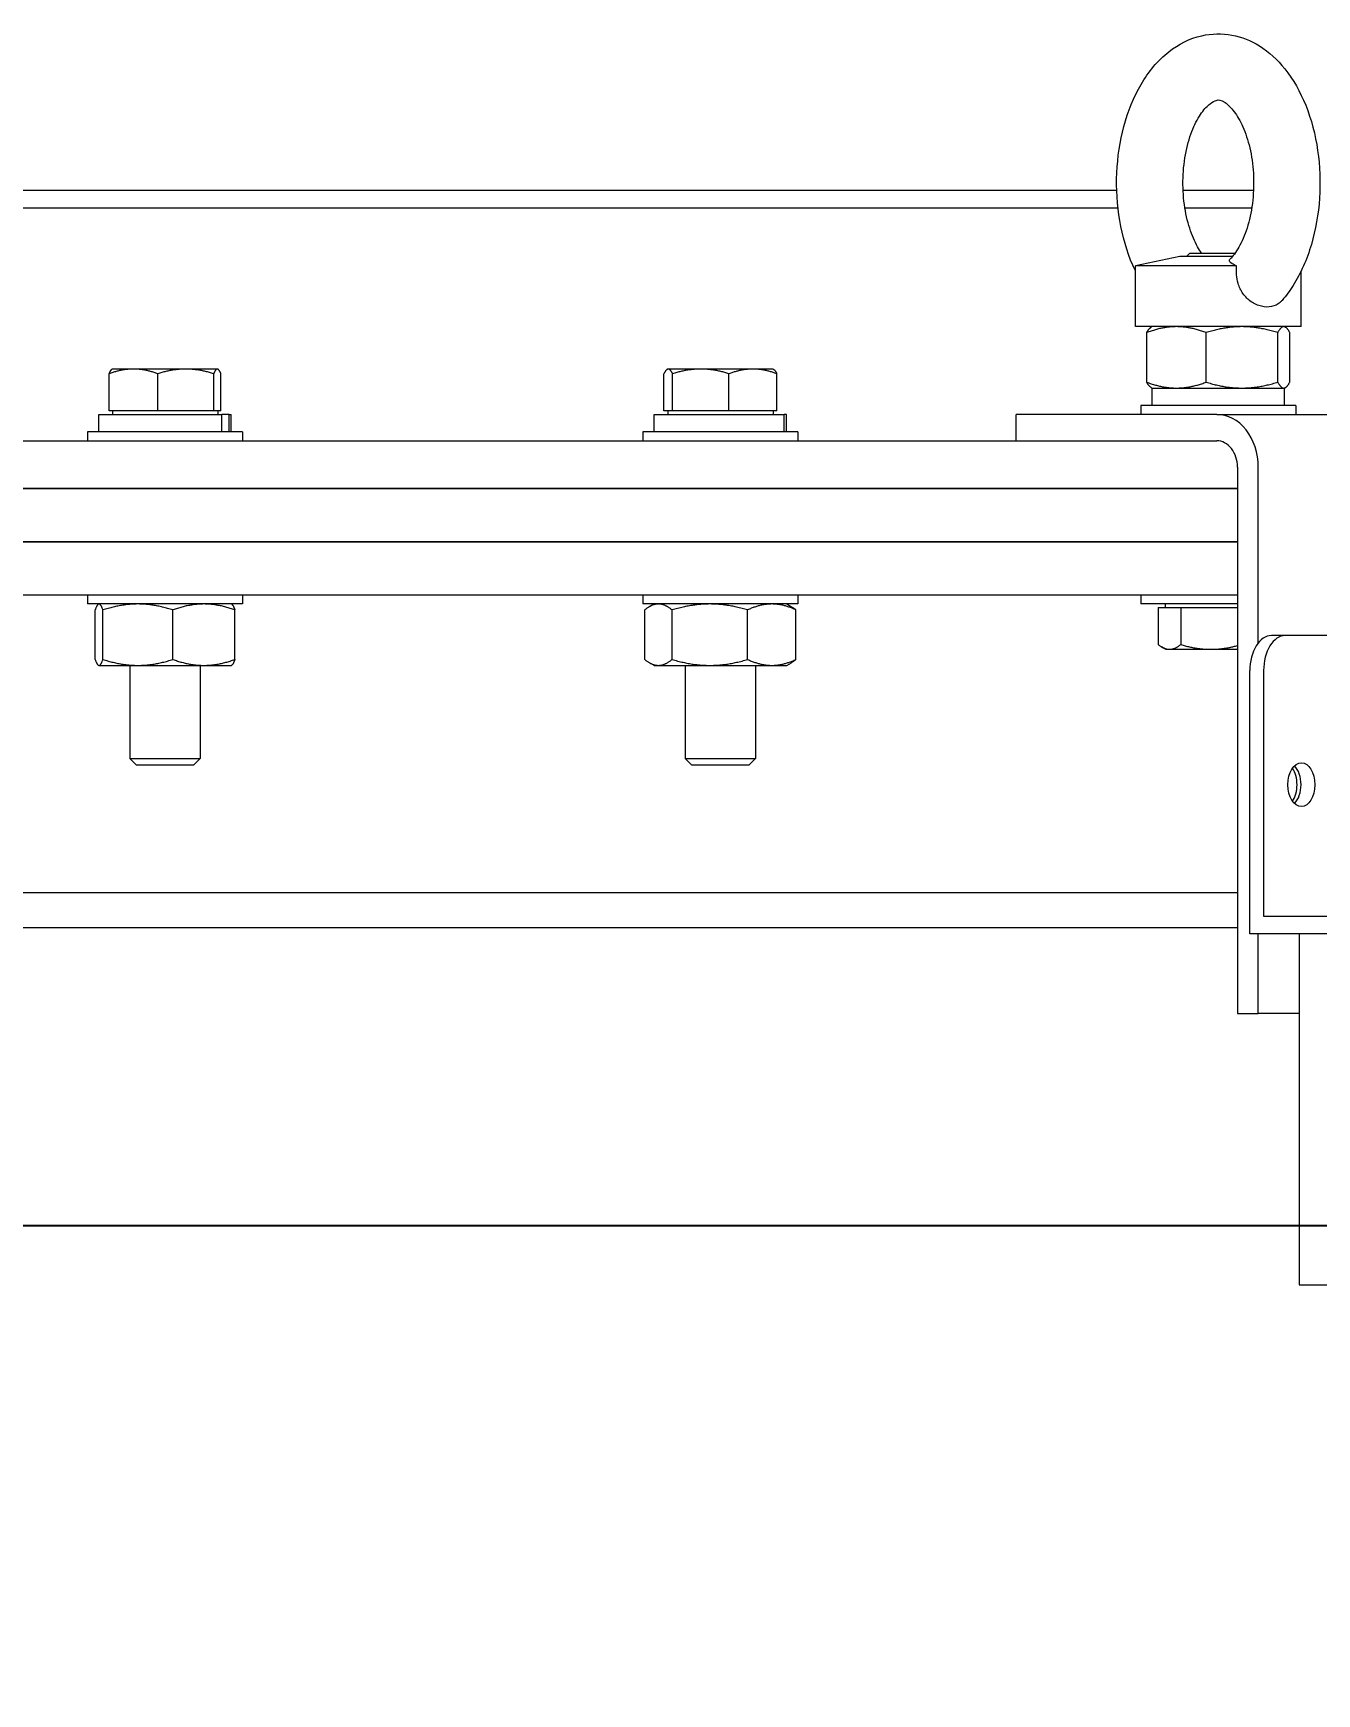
# Model space of a CAD drawing. Header units: inches. Extents: x 12 to 318, y 5 to 204.
# Drawn here: x 55.64 to 64.78, y 82.61 to 94.44 of the extents above; entities that cross this region are included whole.
import ezdxf

# ---------------------------------------------------------------- set-up
doc = ezdxf.new("R2010")
doc.units = ezdxf.units.IN
doc.header["$LTSCALE"] = 9.5
doc.header["$MEASUREMENT"] = 0
doc.layers.add('Dimension', color=7, linetype='Continuous', lineweight=25)
doc.layers.add('Visible', color=7, linetype='Continuous', lineweight=18)
doc.styles.add('Standard D-E', font='arial.ttf')
doc.dimstyles.new('in [mm] D-E NeptuneBenson', dxfattribs={"dimscale": 9.5, "dimtxt": 0.15, "dimasz": 0.098425, "dimexe": 0.125, "dimexo": 0.063, "dimgap": 0.031496, "dimtad": 0, "dimtih": 1, "dimtoh": 1, "dimdec": 4, "dimzin": 3, "dimdsep": 46, "dimlunit": 5, "dimtxsty": 'Standard D-E', "dimcen": 0.09, "dimdle": 0.393701, "dimclrd": 256, "dimclre": 256, "dimclrt": 256, "dimadec": 1, "dimazin": 1, "dimtfac": 1, "dimtofl": 0, "dimtmove": 0, "dimatfit": 3, "dimfxl": 1, "dimfrac": 1, "dimtolj": 1, "dimtzin": 4, "dimlwd": -1, "dimlwe": -1, "dimarcsym": 0})

# ---------------------------------------------------------------- blocks, each defined once
blk = doc.blocks.new('*D30')
at = {"layer": 'Defpoints', "color": 0, "transparency": 16777216}
for p in [(38, 90.816), (71.06, 90.816), (71.06, 85.946)]:
    blk.add_point(p, dxfattribs=at)
at = {"layer": 'Dimension', "transparency": 16777216}
for p, q in [((38, 90.218), (38, 84.758)), ((71.06, 90.218), (71.06, 84.758)), ((38.935, 85.946), (70.125, 85.946)), ((71.06, 85.946), (72.87, 85.946))]:
    blk.add_line(p, q, dxfattribs=at)
for points in [[(38.935, 86.102), (38.935, 85.79), (38, 85.946)], [(70.125, 86.102), (70.125, 85.79), (71.06, 85.946)]]:
    blk.add_solid(points, dxfattribs=at)
at = {"layer": 'Dimension', "transparency": 16777216, "char_height": 1.425, "attachment_point": 5, "style": 'Standard D-E'}
for s, insert in [('\\A1; 33{\\H1x;\\S1#16;} in', (78.016, 87.701)), ('\\A1;[839.7 mm]', (78.016, 84.733))]:
    blk.add_mtext(s, dxfattribs=dict(at, insert=insert))

msp = doc.modelspace()

# ---------------------------------------------------------------- linework, layer by layer
at = {"layer": 'Visible'}
for p, q in [((40.529811, 93.321313), (63.356301, 93.321313)), ((63.829073, 93.321313), (64.330438, 93.321313)), ((40.244811, 93.196313), (63.365088, 93.196313)), ((63.841583, 93.196313), (64.317928, 93.196313)), ((63.805928, 92.849698), (63.489204, 92.782376)), ((64.210033, 92.782376), (63.489204, 92.782376)), ((63.489204, 92.349305), (63.489204, 92.782376)), ((64.180563, 92.849698), (63.805928, 92.849698)), ((63.87694, 92.873321), (63.853322, 92.849698)), ((63.87694, 92.873321), (64.198723, 92.873321)), ((64.670307, 92.349305), (64.670307, 92.746882)), ((64.670307, 92.349305), (63.489204, 92.349305)), ((63.56997, 91.954002), (63.56997, 92.307109)), ((63.607314, 92.349305), (63.601233, 92.345794)), ((63.993059, 91.954002), (63.993059, 92.307109)), ((64.502844, 91.954002), (64.502844, 92.307109)), ((64.552196, 92.349305), (64.558278, 92.345794)), ((64.58954, 91.954002), (64.58954, 92.307109)), ((56.179287, 91.749309), (56.179287, 92.013816)), ((56.20244, 92.047309), (56.199742, 92.045752)), ((56.352531, 92.047309), (56.20244, 92.047309)), ((56.724852, 92.047309), (56.352531, 92.047309)), ((56.525776, 91.749309), (56.525776, 92.013816)), ((56.949761, 92.047309), (56.724852, 92.047309)), ((56.923929, 91.749309), (56.923929, 92.013816)), ((56.95244, 92.047309), (56.949761, 92.047309)), ((56.95244, 92.047309), (56.955138, 92.045752)), ((56.975594, 91.749309), (56.975594, 92.013816)), ((60.131258, 91.749309), (60.131258, 92.013816)), ((60.158157, 92.047309), (60.154333, 92.045102)), ((60.161942, 92.047309), (60.158157, 92.047309)), ((60.393575, 92.047309), (60.161942, 92.047309)), ((60.192625, 91.749309), (60.192625, 92.013816)), ((60.76479, 92.047309), (60.393575, 92.047309)), ((60.594524, 91.749309), (60.594524, 92.013816)), ((60.908157, 92.047309), (60.76479, 92.047309)), ((60.908157, 92.047309), (60.91198, 92.045102)), ((60.935055, 91.749309), (60.935055, 92.013816)), ((63.607314, 91.911805), (63.601233, 91.915317)), ((63.607314, 91.911805), (63.781515, 91.911805)), ((63.608404, 91.786805), (63.608404, 91.911805)), ((63.781515, 91.911805), (64.247951, 91.911805)), ((64.247951, 91.911805), (64.546192, 91.911805)), ((64.546192, 91.911805), (64.552196, 91.911805)), ((64.551107, 91.786805), (64.551107, 91.911805)), ((64.552196, 91.911805), (64.558278, 91.915317)), ((56.106089, 91.724305), (56.982623, 91.724305)), ((56.106089, 91.599305), (56.106089, 91.724305)), ((56.352531, 91.749309), (56.179287, 91.749309)), ((56.20244, 91.749309), (56.20244, 91.724305)), ((56.525776, 91.749309), (56.352531, 91.749309)), ((56.724852, 91.749309), (56.525776, 91.749309)), ((56.923929, 91.749309), (56.724852, 91.749309)), ((56.949761, 91.749309), (56.923929, 91.749309)), ((56.975594, 91.749309), (56.949761, 91.749309)), ((56.95244, 91.749309), (56.95244, 91.724305)), ((57.034419, 91.724305), (56.982623, 91.724305)), ((56.982623, 91.599305), (56.982623, 91.724305)), ((57.034419, 91.599305), (57.034419, 91.724305)), ((57.034419, 91.724305), (57.048791, 91.724305)), ((57.048791, 91.599305), (57.048791, 91.724305)), ((60.061806, 91.724305), (60.986864, 91.724305)), ((60.061806, 91.599305), (60.061806, 91.724305)), ((60.161942, 91.749309), (60.131258, 91.749309)), ((60.158157, 91.749309), (60.158157, 91.724305)), ((60.192625, 91.749309), (60.161942, 91.749309)), ((60.393575, 91.749309), (60.192625, 91.749309)), ((60.594524, 91.749309), (60.393575, 91.749309)), ((60.76479, 91.749309), (60.594524, 91.749309)), ((60.935055, 91.749309), (60.76479, 91.749309)), ((60.908157, 91.749309), (60.908157, 91.724305)), ((61.00446, 91.724305), (60.986864, 91.724305)), ((60.986864, 91.599305), (60.986864, 91.724305)), ((61.00446, 91.599305), (61.00446, 91.724305)), ((64.068436, 91.723813), (62.639311, 91.723813)), ((62.639311, 91.536313), (62.639311, 91.723813)), ((64.630937, 91.786805), (63.528574, 91.786805)), ((63.528574, 91.786805), (63.528574, 91.723813)), ((64.068436, 91.723813), (65.914346, 91.723813)), ((64.630937, 91.786805), (64.630937, 91.723813)), ((57.128621, 91.599305), (56.026259, 91.599305)), ((56.026259, 91.599305), (56.026259, 91.536313)), ((57.128621, 91.599305), (57.128621, 91.536313)), ((61.084338, 91.599305), (59.981976, 91.599305)), ((59.981976, 91.599305), (59.981976, 91.536313)), ((61.084338, 91.599305), (61.084338, 91.536313)), ((38.124811, 91.536313), (63.387446, 91.536313)), ((63.387446, 91.536313), (64.068436, 91.536313)), ((64.216241, 91.348813), (64.216241, 87.455871)), ((64.364045, 90.096471), (64.364045, 91.348813)), ((37.999811, 91.196313), (64.216241, 91.196313)), ((64.216241, 91.196313), (37.999811, 91.196313)), ((64.216241, 90.816313), (37.999811, 90.816313)), ((37.999811, 90.816313), (64.216241, 90.816313)), ((64.216241, 90.436313), (38.124811, 90.436313)), ((56.026259, 90.436313), (56.026259, 90.373321)), ((57.128621, 90.436313), (57.128621, 90.373321)), ((59.981976, 90.436313), (59.981976, 90.373321)), ((61.084338, 90.436313), (61.084338, 90.373321)), ((63.528574, 90.436313), (63.528574, 90.373321)), ((57.128621, 90.373321), (56.026259, 90.373321)), ((56.079636, 89.978018), (56.079636, 90.331124)), ((56.104999, 90.373321), (56.102521, 90.37189)), ((56.135292, 89.978018), (56.135292, 90.331124)), ((56.633096, 89.978018), (56.633096, 90.331124)), ((57.049881, 90.373321), (57.052359, 90.37189)), ((57.075244, 89.978018), (57.075244, 90.331124)), ((61.084338, 90.373321), (59.981976, 90.373321)), ((59.994562, 89.978018), (59.994562, 90.331124)), ((60.060716, 90.373321), (60.027591, 90.354197)), ((60.188778, 89.978018), (60.188778, 90.331124)), ((60.727373, 89.978018), (60.727373, 90.331124)), ((61.005598, 90.373321), (61.038722, 90.354197)), ((61.071752, 89.978018), (61.071752, 90.331124)), ((64.216241, 90.373321), (63.528574, 90.373321)), ((63.651113, 90.348317), (63.651113, 90.083811)), ((63.651113, 90.348317), (63.731701, 90.348317)), ((63.704755, 90.348317), (63.704755, 90.373321)), ((63.731701, 90.348317), (63.812289, 90.348317)), ((63.812289, 90.348317), (63.812289, 90.083811)), ((63.812289, 90.348317), (64.02661, 90.348317)), ((64.02661, 90.348317), (64.216241, 90.348317)), ((63.704755, 90.050317), (63.675724, 90.067079)), ((63.704755, 90.050317), (63.731701, 90.050317)), ((63.731701, 90.050317), (64.02661, 90.050317)), ((64.02661, 90.050317), (64.216241, 90.050317)), ((64.556415, 90.148371), (64.457879, 90.148371)), ((66.094673, 90.148371), (64.556415, 90.148371)), ((56.104999, 89.935821), (56.102521, 89.937252)), ((56.104999, 89.935821), (56.107464, 89.935821)), ((56.107464, 89.935821), (56.384194, 89.935821)), ((56.32744, 89.935821), (56.32744, 89.271499)), ((56.384194, 89.935821), (56.85417, 89.935821)), ((56.82744, 89.935821), (56.82744, 89.271499)), ((56.85417, 89.935821), (57.049881, 89.935821)), ((57.049881, 89.935821), (57.052359, 89.937252)), ((60.060716, 89.935821), (60.027591, 89.954945)), ((60.060716, 89.935821), (60.09167, 89.935821)), ((60.09167, 89.935821), (60.458075, 89.935821)), ((60.283157, 89.935821), (60.283157, 89.271499)), ((60.458075, 89.935821), (60.899562, 89.935821)), ((60.783157, 89.935821), (60.783157, 89.271499)), ((60.899562, 89.935821), (61.005598, 89.935821)), ((61.005598, 89.935821), (61.038722, 89.954945)), ((64.304053, 88.023371), (64.304053, 89.898371)), ((64.402589, 89.898371), (64.402589, 88.148371)), ((56.32744, 89.271499), (56.82744, 89.271499)), ((56.374625, 89.224305), (56.32744, 89.271499)), ((56.780255, 89.224305), (56.374625, 89.224305)), ((56.780255, 89.224305), (56.82744, 89.271499)), ((60.283157, 89.271499), (60.783157, 89.271499)), ((60.330342, 89.224305), (60.283157, 89.271499)), ((60.735972, 89.224305), (60.330342, 89.224305)), ((60.735972, 89.224305), (60.783157, 89.271499)), ((64.216241, 88.316313), (39.744811, 88.316313)), ((64.402589, 88.148371), (65.19088, 88.148371)), ((64.216241, 88.066313), (40.029811, 88.066313)), ((65.19088, 88.023371), (64.304053, 88.023371)), ((64.364045, 87.455871), (64.364045, 88.023371)), ((64.654951, 88.023371), (64.654951, 85.523371)), ((64.216241, 87.455871), (64.364045, 87.455871)), ((64.654951, 87.455871), (64.364045, 87.455871)), ((64.654951, 85.523371), (66.428605, 85.523371))]:
    msp.add_line(p, q, dxfattribs=at)
for centre, major_axis, ratio, start_param, end_param in [((64.068436, 91.348813), (0, 0.375), 0.788290582, 4.71238898, 6.283185307), ((64.068436, 91.348813), (0, 0.1875), 0.788290582, 4.71238898, 6.283185307), ((64.457879, 89.898371), (0, 0.25), 0.615303143, 0, 1.570796327), ((64.556415, 89.898371), (0, 0.25), 0.615303143, 0, 1.570796327), ((64.573248, 89.085871), (0, 0.15625), 0.615303143, 3.679635946, 5.745142015), ((64.545428, 89.085871), (0, 0.155), 0.615303143, 3.857536516, 5.567241445)]:
    msp.add_ellipse(centre, major_axis=major_axis, ratio=ratio, start_param=start_param, end_param=end_param, dxfattribs=at)
msp.add_ellipse((64.671784, 89.085871), major_axis=(0, -0.15625), ratio=0.615303143, dxfattribs=at)
for points, knots in [([(63.489204, 92.746882), (63.48287, 92.760005), (63.476766, 92.773301), (63.427715, 92.885643), (63.396746, 92.993338), (63.358989, 93.215978), (63.352062, 93.330829), (63.362031, 93.557871), (63.378798, 93.670022), (63.436073, 93.883503), (63.476718, 93.984745), (63.582689, 94.165312), (63.647921, 94.245237), (63.795895, 94.361828), (63.875483, 94.402838), (64.031993, 94.438565), (64.105954, 94.440125), (64.246616, 94.413845), (64.312959, 94.386723), (64.441564, 94.306903), (64.501556, 94.251011), (64.614305, 94.1107), (64.663594, 94.022574), (64.742618, 93.826342), (64.771037, 93.717244), (64.803621, 93.493069), (64.807975, 93.378097), (64.792925, 93.151715), (64.773619, 93.040343), (64.711186, 92.829343), (64.667907, 92.7298), (64.588343, 92.604293), (64.562559, 92.569161), (64.534336, 92.536432)], [4.026945823, 4.026945823, 4.026945823, 4.026945823, 4.075549646, 4.075549646, 4.432631119, 4.432631119, 4.786636285, 4.786636285, 5.138970799, 5.138970799, 5.494879165, 5.494879165, 5.84783449, 5.84783449, 6.14924053, 6.14924053, 6.393026614, 6.393026614, 6.634379757, 6.634379757, 6.916762523, 6.916762523, 7.255303605, 7.255303605, 7.61255555, 7.61255555, 7.966125349, 7.966125349, 8.318631732, 8.318631732, 8.67500776, 8.67500776, 8.824494928, 8.824494928, 8.824494928, 8.824494928]), ([(63.960788, 92.873321), (63.951087, 92.886935), (63.94138, 92.902223), (63.911229, 92.955994), (63.891877, 93.000431), (63.859315, 93.10188), (63.846361, 93.15928), (63.829814, 93.281131), (63.826488, 93.345718), (63.830539, 93.474006), (63.837995, 93.537683), (63.862248, 93.65572), (63.878913, 93.710185), (63.917469, 93.803224), (63.939168, 93.842226), (63.981959, 93.902211), (64.002956, 93.923607), (64.039759, 93.95239), (64.054518, 93.958697), (64.084633, 93.966663), (64.094284, 93.967857), (64.145944, 93.933374), (64.169335, 93.912077), (64.214188, 93.85199), (64.235414, 93.815825), (64.273722, 93.729216), (64.290676, 93.678451), (64.316846, 93.566444), (64.325768, 93.504912), (64.333345, 93.378168), (64.331804, 93.312925), (64.318277, 93.18719), (64.306315, 93.126701), (64.274589, 93.018383), (64.255011, 92.970309), (64.213166, 92.891706), (64.191046, 92.860657), (64.168405, 92.835836), (64.166432, 92.833734), (64.164477, 92.831708)], [3.833399374, 3.833399374, 3.833399374, 3.833399374, 3.952694998, 3.952694998, 4.214371818, 4.214371818, 4.486277632, 4.486277632, 4.765838257, 4.765838257, 5.04733875, 5.04733875, 5.324468659, 5.324468659, 5.591901383, 5.591901383, 5.850669293, 5.850669293, 6.128282414, 6.128282414, 6.658532072, 6.658532072, 6.952293695, 6.952293695, 7.210921839, 7.210921839, 7.477093014, 7.477093014, 7.753048993, 7.753048993, 8.034254207, 8.034254207, 8.314562076, 8.314562076, 8.587815086, 8.587815086, 8.850415201, 8.850415201, 8.875672346, 8.875672346, 8.875672346, 8.875672346]), ([(64.210033, 92.782376), (64.197196, 92.78739), (64.186641, 92.792549), (64.163754, 92.807305), (64.157615, 92.816838), (64.161157, 92.8275), (64.162484, 92.829648), (64.164477, 92.831716)], [0.1266240454, 0.1266240454, 0.1266240454, 0.1266240454, 0.3194463648, 0.3194463648, 0.6729708945, 0.6729708945, 0.7637135751, 0.7637135751, 0.7637135751, 0.7637135751]), ([(64.534335, 92.536432), (64.529835, 92.531213), (64.525042, 92.526384), (64.502624, 92.506909), (64.482251, 92.496924), (64.436674, 92.487451), (64.411858, 92.4881), (64.36154, 92.500109), (64.336521, 92.511255), (64.291397, 92.542662), (64.271724, 92.562053), (64.240161, 92.607057), (64.228598, 92.631518), (64.208958, 92.697983), (64.206596, 92.740372), (64.210033, 92.782376)], [0.764177347, 0.764177347, 0.764177347, 0.764177347, 0.84578852, 0.84578852, 1.123480062, 1.123480062, 1.402598468, 1.402598468, 1.678828283, 1.678828283, 1.941754164, 1.941754164, 2.194127873, 2.194127873, 2.580725409, 2.580725409, 2.580725409, 2.580725409])]:
    msp.add_open_spline(points, degree=3, knots=knots, dxfattribs=at)
for points, weights in [([(63.781515, 92.349305), (63.683337, 92.349305), (63.56997, 92.307109)], [1, 1.0379548493, 1]), ([(63.56997, 92.307109), (63.586624, 92.33736), (63.601233, 92.345794)], [1, 1.02692102504, 1.01565237985]), ([(63.993059, 92.307109), (63.879693, 92.349305), (63.781515, 92.349305)], [1, 1.0379548493, 1]), ([(64.247951, 92.349305), (64.129655, 92.349305), (63.993059, 92.307109)], [1, 1.0379548493, 1]), ([(64.502844, 92.307109), (64.366247, 92.349305), (64.247951, 92.349305)], [1, 1.0379548493, 1]), ([(64.546192, 92.349305), (64.526074, 92.349305), (64.502844, 92.307109)], [1, 1.0379548493, 1]), ([(64.58954, 92.307109), (64.56631, 92.349305), (64.546192, 92.349305)], [1, 1.0379548493, 1]), ([(56.352531, 92.047309), (56.272128, 92.047309), (56.179287, 92.013816)], [1, 1.0379548493, 1]), ([(56.179287, 92.013816), (56.190212, 92.040249), (56.199742, 92.045752)], [1, 1.02971695473, 1.0128998083]), ([(56.525776, 92.013816), (56.432934, 92.047309), (56.352531, 92.047309)], [1, 1.0379548493, 1]), ([(56.724852, 92.047309), (56.63246, 92.047309), (56.525776, 92.013816)], [1, 1.0379548493, 1]), ([(56.923929, 92.013816), (56.817244, 92.047309), (56.724852, 92.047309)], [1, 1.0379548493, 1]), ([(56.949761, 92.047309), (56.937773, 92.047309), (56.923929, 92.013816)], [1, 1.0379548493, 1]), ([(56.975594, 92.013816), (56.96175, 92.047309), (56.949761, 92.047309)], [1, 1.0379548493, 1]), ([(60.161942, 92.047309), (60.147702, 92.047309), (60.131258, 92.013816)], [1, 1.0379548493, 1]), ([(60.192625, 92.013816), (60.176182, 92.047309), (60.161942, 92.047309)], [1, 1.0379548493, 1]), ([(60.393575, 92.047309), (60.300314, 92.047309), (60.192625, 92.013816)], [1, 1.0379548493, 1]), ([(60.594524, 92.013816), (60.486836, 92.047309), (60.393575, 92.047309)], [1, 1.0379548493, 1]), ([(60.76479, 92.047309), (60.685769, 92.047309), (60.594524, 92.013816)], [1, 1.0379548493, 1]), ([(60.935055, 92.013816), (60.84381, 92.047309), (60.76479, 92.047309)], [1, 1.0379548493, 1]), ([(60.91198, 92.045102), (60.922748, 92.038885), (60.935055, 92.013816)], [1.01455353314, 1.02814006989, 1]), ([(63.601233, 91.915317), (63.586624, 91.923751), (63.56997, 91.954002)], [1.01565237985, 1.02692102504, 1]), ([(63.56997, 91.954002), (63.683337, 91.911805), (63.781515, 91.911805)], [1, 1.0379548493, 1]), ([(63.781515, 91.911805), (63.879693, 91.911805), (63.993059, 91.954002)], [1, 1.0379548493, 1]), ([(63.993059, 91.954002), (64.129655, 91.911805), (64.247951, 91.911805)], [1, 1.0379548493, 1]), ([(64.247951, 91.911805), (64.366247, 91.911805), (64.502844, 91.954002)], [1, 1.0379548493, 1]), ([(64.502844, 91.954002), (64.526074, 91.911805), (64.546192, 91.911805)], [1, 1.0379548493, 1]), ([(64.546192, 91.911805), (64.56631, 91.911805), (64.58954, 91.954002)], [1, 1.0379548493, 1]), ([(56.107464, 90.373321), (56.094549, 90.373321), (56.079636, 90.331124)], [1, 1.0379548493, 1]), ([(56.135292, 90.331124), (56.120379, 90.373321), (56.107464, 90.373321)], [1, 1.0379548493, 1]), ([(56.384194, 90.373321), (56.268679, 90.373321), (56.135292, 90.331124)], [1, 1.0379548493, 1]), ([(56.633096, 90.331124), (56.49971, 90.373321), (56.384194, 90.373321)], [1, 1.0379548493, 1]), ([(56.85417, 90.373321), (56.751569, 90.373321), (56.633096, 90.331124)], [1, 1.0379548493, 1]), ([(57.075244, 90.331124), (56.956771, 90.373321), (56.85417, 90.373321)], [1, 1.0379548493, 1]), ([(57.052359, 90.37189), (57.06301, 90.365741), (57.075244, 90.331124)], [1.01145423084, 1.03092610004, 1]), ([(60.09167, 90.373321), (60.046602, 90.373321), (59.994562, 90.331124)], [1, 1.0379548493, 1]), ([(60.188778, 90.331124), (60.136738, 90.373321), (60.09167, 90.373321)], [1, 1.0379548493, 1]), ([(60.458075, 90.373321), (60.333094, 90.373321), (60.188778, 90.331124)], [1, 1.0379548493, 1]), ([(60.727373, 90.331124), (60.583057, 90.373321), (60.458075, 90.373321)], [1, 1.0379548493, 1]), ([(60.899562, 90.373321), (60.819649, 90.373321), (60.727373, 90.331124)], [1, 1.0379548493, 1]), ([(61.071752, 90.331124), (60.979476, 90.373321), (60.899562, 90.373321)], [1, 1.0379548493, 1]), ([(61.038722, 90.354197), (61.054609, 90.345024), (61.071752, 90.331124)], [1.01655158983, 1.01219243404, 1]), ([(63.651113, 90.083811), (63.6943, 90.050317), (63.731701, 90.050317)], [1, 1.0379548493, 1]), ([(63.731701, 90.050317), (63.769102, 90.050317), (63.812289, 90.083811)], [1, 1.0379548493, 1]), ([(63.812289, 90.083811), (63.927143, 90.050317), (64.02661, 90.050317)], [1, 1.0379548493, 1]), ([(64.02661, 90.050317), (64.115935, 90.050317), (64.216241, 90.076931)], [1, 1.03395363725, 1.00715880605]), ([(56.079636, 89.978018), (56.094549, 89.935821), (56.107464, 89.935821)], [1, 1.0379548493, 1]), ([(56.107464, 89.935821), (56.120379, 89.935821), (56.135292, 89.978018)], [1, 1.0379548493, 1]), ([(56.135292, 89.978018), (56.268679, 89.935821), (56.384194, 89.935821)], [1, 1.0379548493, 1]), ([(56.384194, 89.935821), (56.49971, 89.935821), (56.633096, 89.978018)], [1, 1.0379548493, 1]), ([(56.633096, 89.978018), (56.751569, 89.935821), (56.85417, 89.935821)], [1, 1.0379548493, 1]), ([(56.85417, 89.935821), (56.956771, 89.935821), (57.075244, 89.978018)], [1, 1.0379548493, 1]), ([(57.075244, 89.978018), (57.06301, 89.943401), (57.052359, 89.937252)], [1, 1.03092610004, 1.01145423084]), ([(59.994562, 89.978018), (60.046602, 89.935821), (60.09167, 89.935821)], [1, 1.0379548493, 1]), ([(60.09167, 89.935821), (60.136738, 89.935821), (60.188778, 89.978018)], [1, 1.0379548493, 1]), ([(60.188778, 89.978018), (60.333094, 89.935821), (60.458075, 89.935821)], [1, 1.0379548493, 1]), ([(60.458075, 89.935821), (60.583057, 89.935821), (60.727373, 89.978018)], [1, 1.0379548493, 1]), ([(60.727373, 89.978018), (60.819649, 89.935821), (60.899562, 89.935821)], [1, 1.0379548493, 1]), ([(60.899562, 89.935821), (60.979476, 89.935821), (61.071752, 89.978018)], [1, 1.0379548493, 1]), ([(61.071752, 89.978018), (61.054609, 89.964118), (61.038722, 89.954945)], [1, 1.01219243404, 1.01655158983])]:
    msp.add_rational_spline(points, weights, degree=2, dxfattribs=at)

# ---------------------------------------------------------------- dimensions: what is measured, and where the dimension line sits
at = {"layer": 'Dimension'}
dim = msp.add_linear_dim(base=(71.059811, 85.945845), p1=(37.999811, 90.816313), p2=(71.059811, 90.816313), angle=180, text=' <> in\\X[839.7 mm]', dimstyle='in [mm] D-E NeptuneBenson', override={"dimgap": 0.031496, "dimtih": 0, "dimtoh": 0, "dimdec": 4, "dimpost": '', "dimtol": 0, "dimlim": 0, "dimtp": 0, "dimtm": 0, "dimtdec": 2, "dimatfit": 2}, dxfattribs=at)
dim.commit()
dim.dimension.update_dxf_attribs({"geometry": '*D30', "text_midpoint": (78.016266, 85.945845), "dimtype": 160})

doc.saveas('drawing.dxf')
